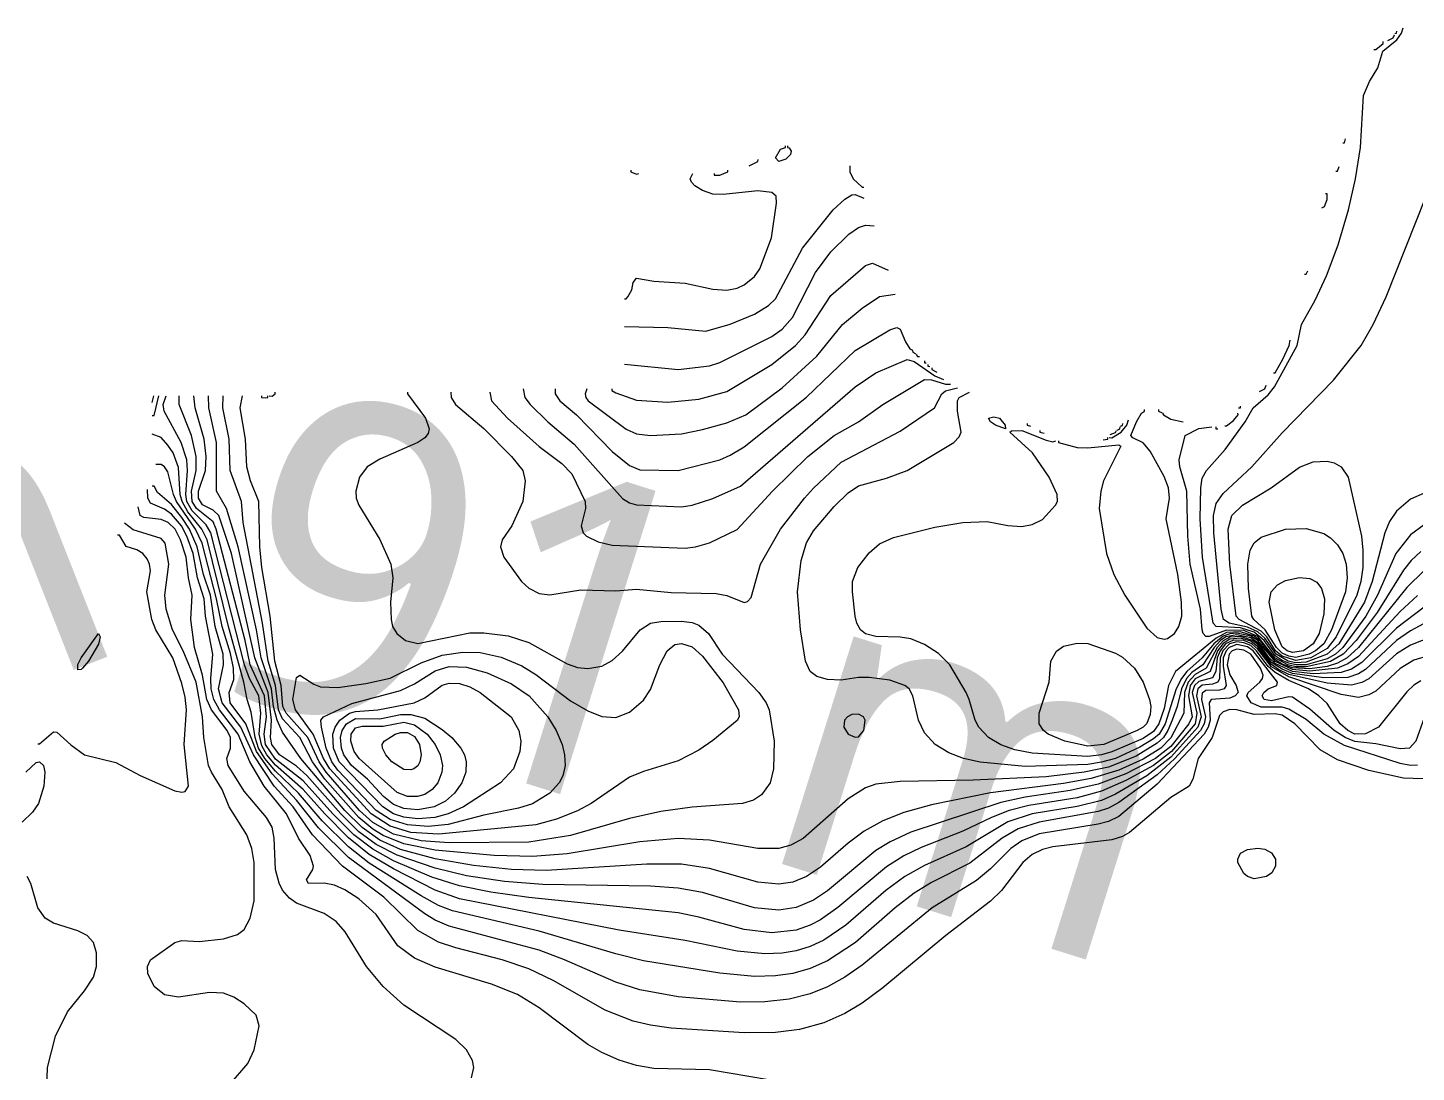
# Model space of a CAD drawing. Extents: x 474277 to 475042, y 254928 to 255625.
# Drawn here: x 474545.12 to 474575.8, y 255597.33 to 255620.41 of the extents above; entities that cross this region are included whole.
import ezdxf

# ---------------------------------------------------------------- set-up
doc = ezdxf.new("R2010")
doc.units = 0
doc.header["$MEASUREMENT"] = 0
doc.layers.add('BaseMapV2_DTM_export_MonNov09090547073261 — entities', color=1, linetype='CONTINUOUS')
doc.styles.get("Standard").update_dxf_attribs({"font": 'romans.shx'})

msp = doc.modelspace()

# ---------------------------------------------------------------- linework, layer by layer
at = {"layer": 'BaseMapV2_DTM_export_MonNov09090547073261 — entities', "color": 15, "linetype": 'Continuous', "true_color": 0xb7484b}
for points in [[(474575.974, 255609.426, 93.25), (474575.667, 255609.208, 93.25), (474575.348, 255608.79, 93.25), (474574.94, 255607.87, 93.25), (474574.679, 255607.41, 93.25), (474574.177, 255606.72, 93.25), (474574.009, 255606.566, 93.25), (474573.827, 255606.469, 93.25), (474573.367, 255606.336, 93.25), (474573.137, 255606.332, 93.25), (474572.984, 255606.367, 93.25), (474572.83, 255606.426, 93.25), (474572.677, 255606.534, 93.25), (474572.435, 255606.873, 93.25), (474572.217, 255607.056, 93.25), (474571.91, 255607.151, 93.25), (474571.374, 255607.177, 93.25), (474571.308, 255607.257, 93.25), (474571.07, 255608.713, 93.25), (474571.024, 255609.557, 93.25), (474571.036, 255610.247, 93.25), (474571.067, 255610.459, 93.25), (474571.164, 255610.63, 93.25), (474571.575, 255611.09, 93.25), (474572.017, 255611.704, 93.25), (474572.196, 255612.01, 93.25), (474572.524, 255612.299, 93.25), (474572.664, 255612.471, 93.25), (474573.166, 255613.391, 93.25), (474573.261, 255613.851, 93.25), (474573.562, 255614.387, 93.25), (474573.814, 255614.924, 93.25), (474574.069, 255615.614, 93.25), (474574.299, 255616.381, 93.25), (474574.455, 255617.071, 93.25), (474574.567, 255617.761, 93.25), (474574.633, 255618.911, 93.25), (474574.766, 255619.218, 93.25), (474574.949, 255619.525, 93.25), (474575.054, 255619.891, 93.25), (474575.367, 255620.138, 93.25), (474575.473, 255620.291, 93.25), (474575.505, 255620.407, 93.25)], [(474575.322, 255620.277, 93), (474575.361, 255620.286, 93), (474575.364, 255620.33, 93)], [(474574.862, 255619.925, 93), (474574.901, 255619.925, 93), (474575.068, 255620.061, 93), (474575.068, 255620.1, 93)], [(474575.169, 255620.129, 93), (474575.284, 255620.187, 93), (474575.315, 255620.253, 93)], [(474574.172, 255617.866, 93), (474574.211, 255617.866, 93), (474574.23, 255617.953, 93)], [(474561.902, 255617.8, 90.5), (474561.902, 255617.761, 90.5), (474561.942, 255617.753, 90.5), (474561.983, 255617.684, 90.5), (474561.97, 255617.608, 90.5), (474561.866, 255617.504, 90.5), (474561.712, 255617.449, 90.5), (474561.642, 255617.531, 90.5), (474561.749, 255617.723, 90.5)], [(474561.751, 255617.723, 90.5), (474561.858, 255617.761, 90.5), (474561.858, 255617.8, 90.5)], [(474558.44, 255617.263, 90), (474558.44, 255617.224, 90), (474558.569, 255617.172, 90), (474558.624, 255617.186, 90)], [(474560.287, 255617.186, 90.25), (474560.287, 255617.148, 90.25), (474560.409, 255617.148, 90.25), (474560.585, 255617.224, 90.25), (474560.585, 255617.263, 90.25)], [(474561.061, 255617.356, 90.25), (474561.252, 255617.453, 90.25), (474561.255, 255617.493, 90.25)], [(474563.284, 255617.354, 90.25), (474563.279, 255617.224, 90.25), (474563.357, 255617.071, 90.25), (474563.553, 255616.885, 90.25), (474563.591, 255616.885, 90.25)], [(474575.974, 255610.125, 93.5), (474575.667, 255609.996, 93.5), (474575.361, 255609.729, 93.5), (474575.207, 255609.501, 93.5), (474575.099, 255609.25, 93.5), (474574.823, 255608.177, 93.5), (474574.649, 255607.717, 93.5), (474574.086, 255606.796, 93.5), (474573.827, 255606.566, 93.5), (474573.367, 255606.393, 93.5), (474573.137, 255606.379, 93.5), (474572.968, 255606.413, 93.5), (474572.698, 255606.566, 93.5), (474572.447, 255606.924, 93.5), (474572.294, 255607.064, 93.5), (474572.064, 255607.168, 93.5), (474571.666, 255607.257, 93.5), (474571.536, 255607.333, 93.5), (474571.482, 255607.563, 93.5), (474571.324, 255609.25, 93.5), (474571.317, 255609.633, 93.5), (474571.374, 255609.896, 93.5), (474571.527, 255610.118, 93.5), (474572.161, 255610.707, 93.5), (474572.83, 255611.458, 93.5), (474573.964, 255612.624, 93.5), (474574.576, 255613.391, 93.5), (474574.844, 255613.851, 93.5), (474575.13, 255614.464, 93.5), (474576.227, 255617.224, 93.5)], [(474574.019, 255617.24, 93), (474574.057, 255617.24, 93), (474574.093, 255617.339, 93)], [(474558.3, 255614.416, 90.25), (474558.339, 255614.416, 90.25), (474558.38, 255614.464, 90.25), (474558.462, 255614.617, 90.25), (474558.492, 255614.776, 90.25), (474558.569, 255614.874, 90.25), (474558.952, 255614.808, 90.25), (474559.642, 255614.768, 90.25), (474560.256, 255614.631, 90.25), (474560.562, 255614.607, 90.25), (474560.792, 255614.653, 90.25), (474560.946, 255614.728, 90.25), (474561.176, 255614.911, 90.25), (474561.294, 255615.078, 90.25), (474561.554, 255615.768, 90.25), (474561.659, 255616.534, 90.25), (474561.653, 255616.688, 90.25), (474561.559, 255616.769, 90.25), (474561.252, 255616.808, 90.25), (474560.486, 255616.722, 90.25), (474560.256, 255616.732, 90.25), (474560.025, 255616.814, 90.25), (474559.856, 255616.918, 90.25), (474559.784, 255616.994, 90.25), (474559.758, 255617.071, 90.25), (474559.817, 255617.186, 90.25)], [(474558.3, 255613.806, 90.5), (474559.259, 255613.783, 90.5), (474560.102, 255613.707, 90.5), (474560.639, 255613.861, 90.5), (474561.176, 255614.077, 90.5), (474561.482, 255614.268, 90.5), (474561.636, 255614.421, 90.5), (474562.237, 255615.538, 90.5), (474562.916, 255616.381, 90.5), (474563.169, 255616.618, 90.5), (474563.323, 255616.717, 90.5), (474563.399, 255616.721, 90.5), (474563.591, 255616.64, 90.5)], [(474573.712, 255616.432, 93), (474573.768, 255616.458, 93), (474573.829, 255616.611, 93), (474573.827, 255616.735, 93), (474573.789, 255616.735, 93)], [(474558.3, 255612.974, 90.75), (474559.489, 255612.861, 90.75), (474560.179, 255612.936, 90.75), (474560.409, 255613.012, 90.75), (474561.559, 255613.583, 90.75), (474561.789, 255613.745, 90.75), (474562.012, 255614.004, 90.75), (474562.521, 255615.001, 90.75), (474562.863, 255615.456, 90.75), (474563.261, 255615.844, 90.75), (474563.476, 255615.992, 90.75), (474563.629, 255616.048, 90.75), (474563.821, 255616.033, 90.75)], [(474558.027, 255612.432, 91), (474558.027, 255612.394, 91), (474558.109, 255612.341, 91), (474558.569, 255612.183, 91), (474559.259, 255612.136, 91), (474559.949, 255612.201, 91), (474560.562, 255612.374, 91), (474561.559, 255612.97, 91), (474562.085, 255613.391, 91), (474562.294, 255613.621, 91), (474562.863, 255614.493, 91), (474563.629, 255615.154, 91), (474563.783, 255615.207, 91), (474564.128, 255615.052, 91)], [(474573.329, 255614.961, 93), (474573.367, 255614.961, 93), (474573.398, 255615.039, 93)], [(474557.468, 255612.432, 91.25), (474557.434, 255612.317, 91.25), (474557.447, 255612.24, 91.25), (474557.504, 255612.164, 91.25), (474558.339, 255611.537, 91.25), (474558.569, 255611.436, 91.25), (474558.875, 255611.402, 91.25), (474559.565, 255611.439, 91.25), (474560.025, 255611.529, 91.25), (474560.562, 255611.678, 91.25), (474560.987, 255611.857, 91.25), (474561.789, 255612.453, 91.25), (474562.556, 255613.149, 91.25), (474563.123, 255613.851, 91.25), (474563.553, 255614.214, 91.25), (474563.936, 255614.47, 91.25), (474564.281, 255614.524, 91.25)], [(474556.77, 255612.432, 91.5), (474556.773, 255612.317, 91.5), (474556.874, 255612.164, 91.5), (474557.24, 255611.857, 91.5), (474558.032, 255611.043, 91.5), (474558.415, 255610.736, 91.5), (474558.645, 255610.643, 91.5), (474559.489, 255610.627, 91.5), (474560.41, 255610.86, 91.5), (474560.639, 255610.962, 91.5), (474560.946, 255611.152, 91.5), (474562.326, 255612.245, 91.5), (474563.399, 255613.274, 91.5), (474564.166, 255613.732, 91.5), (474564.319, 255613.785, 91.5), (474564.396, 255613.748, 91.5), (474564.509, 255613.467, 91.5), (474564.609, 255613.314, 91.5), (474564.664, 255613.281, 91.5)], [(474564.668, 255613.276, 91.5), (474564.676, 255613.237, 91.5), (474564.741, 255613.203, 91.5)], [(474572.639, 255612.785, 93), (474572.677, 255612.785, 93), (474572.851, 255613.084, 93), (474572.99, 255613.391, 93), (474573.01, 255613.506, 93)], [(474556.062, 255612.432, 91.75), (474556.102, 255612.24, 91.75), (474556.22, 255612.087, 91.75), (474556.61, 255611.704, 91.75), (474557.188, 255611.211, 91.75), (474558.262, 255610.008, 91.75), (474558.415, 255609.911, 91.75), (474558.569, 255609.869, 91.75), (474559.565, 255609.822, 91.75), (474559.795, 255609.858, 91.75), (474560.256, 255610.009, 91.75), (474560.869, 255610.284, 91.75), (474563.399, 255612.471, 91.75), (474563.859, 255612.783, 91.75), (474564.549, 255613.082, 91.75), (474564.703, 255613.031, 91.75), (474565.163, 255612.716, 91.75), (474565.354, 255612.638, 91.75)], [(474564.747, 255613.199, 91.5), (474564.779, 255613.145, 91.5), (474564.818, 255613.145, 91.5)], [(474564.932, 255613.046, 91.5), (474564.932, 255613.007, 91.5), (474564.971, 255613.006, 91.5)], [(474565.004, 255612.969, 91.5), (474565.006, 255612.931, 91.5), (474565.048, 255612.926, 91.5)], [(474555.331, 255612.356, 92), (474555.364, 255612.164, 92), (474555.721, 255611.78, 92), (474556.422, 255611.153, 92), (474556.916, 255610.784, 92), (474557.138, 255610.554, 92), (474557.434, 255609.94, 92), (474557.445, 255609.787, 92), (474557.346, 255609.403, 92), (474557.394, 255609.25, 92), (474557.466, 255609.173, 92), (474557.725, 255609.052, 92), (474558.032, 255608.978, 92), (474559.642, 255608.913, 92), (474559.872, 255608.939, 92), (474560.179, 255609.032, 92), (474560.792, 255609.322, 92), (474561.574, 255610.17, 92), (474562.351, 255610.937, 92), (474562.938, 255611.397, 92), (474563.475, 255611.704, 92), (474564.013, 255612.087, 92), (474564.933, 255612.638, 92), (474565.086, 255612.626, 92), (474565.393, 255612.536, 92), (474565.508, 255612.537, 92)], [(474565.091, 255612.892, 91.5), (474565.091, 255612.854, 91.5), (474565.201, 255612.802, 91.5)], [(474553.512, 255612.356, 92.5), (474553.512, 255612.317, 92.5), (474553.907, 255611.78, 92.5), (474553.987, 255611.55, 92.5), (474553.968, 255611.444, 92.5), (474553.891, 255611.347, 92.5), (474553.738, 255611.244, 92.5), (474552.895, 255610.876, 92.5), (474552.622, 255610.707, 92.5), (474552.447, 255610.477, 92.5), (474552.367, 255610.17, 92.5), (474552.375, 255610.017, 92.5), (474552.433, 255609.864, 92.5), (474552.895, 255609.105, 92.5), (474553.144, 255608.56, 92.5), (474553.189, 255608.253, 92.5), (474553.136, 255607.717, 92.5), (474553.149, 255607.333, 92.5), (474553.179, 255607.18, 92.5), (474553.271, 255607.027, 92.5), (474553.467, 255606.873, 92.5), (474553.738, 255606.804, 92.5), (474554.888, 255607.042, 92.5), (474555.195, 255607.042, 92.5), (474555.732, 255606.972, 92.5), (474556.192, 255606.827, 92.5), (474557.035, 255606.352, 92.5), (474557.265, 255606.278, 92.5), (474557.495, 255606.251, 92.5), (474557.802, 255606.307, 92.5), (474558.032, 255606.43, 92.5), (474558.262, 255606.639, 92.5), (474558.653, 255607.103, 92.5), (474558.875, 255607.251, 92.5), (474559.105, 255607.292, 92.5), (474559.565, 255607.296, 92.5), (474559.795, 255607.268, 92.5), (474559.949, 255607.212, 92.5), (474560.158, 255607.027, 92.5), (474560.465, 255606.566, 92.5), (474561.272, 255605.723, 92.5), (474561.436, 255605.493, 92.5), (474561.503, 255605.34, 92.5), (474561.607, 255604.65, 92.5), (474561.592, 255604.036, 92.5), (474561.52, 255603.729, 92.5), (474561.329, 255603.465, 92.5), (474561.152, 255603.346, 92.5), (474560.914, 255603.269, 92.5), (474559.795, 255603.189, 92.5), (474559.105, 255603.093, 92.5), (474558.415, 255602.938, 92.5), (474557.112, 255602.563, 92.5), (474556.192, 255602.417, 92.5), (474554.428, 255602.404, 92.5), (474553.815, 255602.448, 92.5), (474553.201, 255602.595, 92.5), (474552.741, 255602.854, 92.5), (474552.45, 255603.116, 92.5), (474551.709, 255603.959, 92.5), (474551.558, 255604.189, 92.5), (474551.304, 255604.726, 92.5), (474550.826, 255605.263, 92.5), (474550.754, 255605.416, 92.5), (474550.72, 255605.876, 92.5), (474550.58, 255606.413, 92.5), (474550.475, 255607.41, 92.5), (474550.29, 255608.483, 92.5), (474550.247, 255608.943, 92.5), (474550.222, 255609.94, 92.5), (474550.038, 255610.4, 92.5), (474549.958, 255610.707, 92.5), (474549.928, 255611.32, 92.5), (474549.811, 255612.01, 92.5), (474549.864, 255612.279, 92.5)], [(474550.453, 255612.279, 92.5), (474550.518, 255612.27, 92.5), (474550.587, 255612.317, 92.5), (474550.587, 255612.356, 92.5)], [(474554.468, 255612.356, 92.25), (474554.472, 255612.24, 92.25), (474554.571, 255612.087, 92.25), (474555.195, 255611.556, 92.25), (474555.808, 255610.937, 92.25), (474556.06, 255610.63, 92.25), (474556.109, 255610.4, 92.25), (474556.058, 255609.94, 92.25), (474555.815, 255609.403, 92.25), (474555.599, 255609.097, 92.25), (474555.563, 255608.943, 92.25), (474555.639, 255608.713, 92.25), (474556.031, 255608.177, 92.25), (474556.192, 255608.026, 92.25), (474556.422, 255607.912, 92.25), (474556.652, 255607.879, 92.25), (474557.342, 255607.988, 92.25), (474558.109, 255607.969, 92.25), (474558.569, 255608.006, 92.25), (474559.335, 255607.935, 92.25), (474560.332, 255607.907, 92.25), (474560.562, 255607.864, 92.25), (474560.946, 255607.71, 92.25), (474561.022, 255607.736, 92.25), (474561.099, 255607.821, 92.25), (474561.309, 255608.56, 92.25), (474561.748, 255609.327, 92.25), (474562.279, 255610.017, 92.25), (474562.479, 255610.234, 92.25), (474563.093, 255610.814, 92.25), (474564.396, 255611.496, 92.25), (474565.149, 255612.01, 92.25), (474565.317, 255612.317, 92.25), (474565.393, 255612.386, 92.25), (474565.661, 255612.449, 92.25)], [(474575.821, 255607.866, 92.5), (474575.437, 255607.508, 92.5), (474574.517, 255606.521, 92.5), (474574.287, 255606.354, 92.5), (474574.057, 255606.261, 92.5), (474573.444, 255606.19, 92.5), (474573.06, 255606.227, 92.5), (474572.677, 255606.405, 92.5), (474572.295, 255606.873, 92.5), (474572.14, 255606.97, 92.5), (474571.834, 255607.034, 92.5), (474571.68, 255607.021, 92.5), (474571.527, 255606.964, 92.5), (474571.322, 255606.796, 92.5), (474571.067, 255606.486, 92.5), (474570.729, 255606.183, 92.5), (474570.61, 255606.03, 92.5), (474570.495, 255605.8, 92.5), (474570.247, 255605.033, 92.5), (474570.114, 255604.803, 92.5), (474569.993, 255604.697, 92.5), (474569.687, 255604.512, 92.5), (474569.15, 255604.268, 92.5), (474568.843, 255604.18, 92.5), (474568.537, 255604.132, 92.5), (474567.156, 255604.084, 92.5), (474566.16, 255604.181, 92.5), (474565.796, 255604.266, 92.5), (474565.469, 255604.387, 92.5), (474565.167, 255604.573, 92.5), (474564.933, 255604.832, 92.5), (474564.799, 255605.11, 92.5), (474564.677, 255605.646, 92.5), (474564.59, 255605.8, 92.5), (474564.494, 255605.876, 92.5), (474564.166, 255605.994, 92.5), (474563.706, 255606.053, 92.5), (474563.476, 255606.055, 92.5), (474563.093, 255605.998, 92.5), (474562.786, 255606.011, 92.5), (474562.556, 255606.073, 92.5), (474562.402, 255606.183, 92.5), (474562.304, 255606.413, 92.5), (474562.193, 255607.103, 92.5), (474562.124, 255607.947, 92.5), (474562.209, 255608.637, 92.5), (474562.326, 255609.028, 92.5), (474562.479, 255609.29, 92.5), (474562.939, 255609.832, 92.5), (474563.246, 255610.135, 92.5), (474563.476, 255610.286, 92.5), (474564.089, 255610.459, 92.5), (474564.549, 255610.625, 92.5), (474565.581, 255611.244, 92.5), (474565.7, 255611.368, 92.5), (474565.741, 255611.474, 92.5), (474565.661, 255611.934, 92.5), (474565.663, 255612.164, 92.5), (474565.7, 255612.24, 92.5), (474565.928, 255612.356, 92.5)], [(474572.332, 255612.368, 93), (474572.447, 255612.434, 93), (474572.48, 255612.509, 93)], [(474547.867, 255612.125, 90.75), (474547.908, 255612.279, 90.75)], [(474547.872, 255611.839, 91), (474547.911, 255611.839, 91), (474548.013, 255612.279, 91)], [(474575.897, 255605.983, 91.25), (474575.744, 255605.886, 91.25), (474575.591, 255605.736, 91.25), (474574.963, 255604.956, 91.25), (474574.671, 255604.807, 91.25), (474574.441, 255604.803, 91.25), (474574.282, 255604.88, 91.25), (474574.114, 255605.033, 91.25), (474573.827, 255605.479, 91.25), (474573.644, 255605.646, 91.25), (474573.415, 255605.8, 91.25), (474572.984, 255605.985, 91.25), (474572.677, 255606.164, 91.25), (474572.524, 255606.296, 91.25), (474572.264, 255606.643, 91.25), (474572.14, 255606.757, 91.25), (474571.987, 255606.821, 91.25), (474571.834, 255606.839, 91.25), (474571.668, 255606.796, 91.25), (474571.52, 255606.643, 91.25), (474571.463, 255606.49, 91.25), (474571.452, 255606.03, 91.25), (474571.409, 255605.953, 91.25), (474571.297, 255605.91, 91.25), (474571.067, 255605.885, 91.25), (474570.968, 255605.8, 91.25), (474570.939, 255605.646, 91.25), (474571.046, 255605.186, 91.25), (474570.973, 255604.956, 91.25), (474570.377, 255604.297, 91.25), (474569.84, 255603.88, 91.25), (474569.15, 255603.473, 91.25), (474568.843, 255603.337, 91.25), (474568.307, 255603.205, 91.25), (474567.31, 255603.039, 91.25), (474566.773, 255602.863, 91.25), (474565.853, 255602.315, 91.25), (474564.933, 255601.904, 91.25), (474564.495, 255601.659, 91.25), (474564.074, 255601.352, 91.25), (474563.196, 255600.586, 91.25), (474562.709, 255600.253, 91.25), (474562.402, 255600.11, 91.25), (474562.096, 255600.016, 91.25), (474561.789, 255599.964, 91.25), (474561.406, 255599.949, 91.25), (474560.792, 255600.011, 91.25), (474559.642, 255600.243, 91.25), (474558.185, 255600.473, 91.25), (474554.658, 255601.166, 91.25), (474554.121, 255601.356, 91.25), (474553.201, 255601.824, 91.25), (474552.665, 255602.141, 91.25), (474552.205, 255602.509, 91.25), (474551.681, 255603.039, 91.25), (474551.208, 255603.583, 91.25), (474550.594, 255604.116, 91.25), (474550.403, 255604.343, 91.25), (474550.288, 255604.545, 91.25), (474550.231, 255604.803, 91.25), (474550.268, 255605.263, 91.25), (474550.224, 255605.646, 91.25), (474550.018, 255606.03, 91.25), (474549.908, 255606.336, 91.25), (474549.165, 255609.25, 91.25), (474549.061, 255609.428, 91.25), (474548.754, 255609.734, 91.25), (474548.638, 255609.94, 91.25), (474548.611, 255610.094, 91.25), (474548.652, 255610.63, 91.25), (474548.635, 255610.86, 91.25), (474548.51, 255611.244, 91.25), (474548.135, 255611.934, 91.25), (474548.111, 255612.087, 91.25), (474548.18, 255612.279, 91.25)], [(474576.434, 255606.644, 91.5), (474575.744, 255606.437, 91.5), (474575.437, 255606.25, 91.5), (474574.901, 255605.755, 91.5), (474574.747, 255605.669, 91.5), (474574.517, 255605.61, 91.5), (474574.134, 255605.679, 91.5), (474572.984, 255606.065, 91.5), (474572.6, 255606.288, 91.5), (474572.294, 255606.676, 91.5), (474572.164, 255606.796, 91.5), (474571.987, 255606.87, 91.5), (474571.757, 255606.88, 91.5), (474571.584, 255606.796, 91.5), (474571.46, 255606.643, 91.5), (474571.399, 255606.49, 91.5), (474571.367, 255606.183, 91.5), (474571.297, 255606.05, 91.5), (474570.99, 255605.967, 91.5), (474570.895, 255605.876, 91.5), (474570.847, 255605.723, 91.5), (474570.951, 255605.263, 91.5), (474570.911, 255605.033, 91.5), (474570.392, 255604.42, 91.5), (474569.993, 255604.112, 91.5), (474569.38, 255603.778, 91.5), (474568.843, 255603.54, 91.5), (474568.307, 255603.397, 91.5), (474567.233, 255603.223, 91.5), (474566.803, 255603.116, 91.5), (474566.409, 255602.963, 91.5), (474565.776, 255602.657, 91.5), (474564.856, 255602.298, 91.5), (474564.473, 255602.113, 91.5), (474564.089, 255601.874, 91.5), (474563.016, 255600.974, 91.5), (474562.632, 255600.7, 91.5), (474562.402, 255600.581, 91.5), (474562.096, 255600.474, 91.5), (474561.559, 255600.414, 91.5), (474560.946, 255600.489, 91.5), (474559.949, 255600.758, 91.5), (474559.489, 255600.852, 91.5), (474556.192, 255601.193, 91.5), (474555.348, 255601.312, 91.5), (474554.658, 255601.448, 91.5), (474554.045, 255601.642, 91.5), (474553.201, 255602.004, 91.5), (474552.741, 255602.258, 91.5), (474552.321, 255602.579, 91.5), (474551.863, 255603.039, 91.5), (474551.208, 255603.772, 91.5), (474550.594, 255604.252, 91.5), (474550.373, 255604.573, 91.5), (474550.342, 255604.803, 91.5), (474550.391, 255605.186, 91.5), (474550.347, 255605.646, 91.5), (474550.032, 255606.336, 91.5), (474549.923, 255606.873, 91.5), (474549.286, 255609.327, 91.5), (474549.214, 255609.49, 91.5), (474548.85, 255609.787, 91.5), (474548.754, 255609.945, 91.5), (474548.738, 255610.17, 91.5), (474548.84, 255610.63, 91.5), (474548.841, 255610.937, 91.5), (474548.735, 255611.397, 91.5), (474548.462, 255612.087, 91.5), (474548.468, 255612.279, 91.5)], [(474576.358, 255607.044, 91.75), (474575.667, 255606.766, 91.75), (474575.361, 255606.573, 91.75), (474574.747, 255606.023, 91.75), (474574.594, 255605.943, 91.75), (474574.364, 255605.887, 91.75), (474573.827, 255605.931, 91.75), (474572.984, 255606.123, 91.75), (474572.754, 255606.232, 91.75), (474572.6, 255606.342, 91.75), (474572.294, 255606.734, 91.75), (474572.14, 255606.855, 91.75), (474571.91, 255606.922, 91.75), (474571.68, 255606.901, 91.75), (474571.527, 255606.805, 91.75), (474571.401, 255606.643, 91.75), (474571.246, 255606.183, 91.75), (474570.914, 255606.023, 91.75), (474570.801, 255605.876, 91.75), (474570.762, 255605.646, 91.75), (474570.843, 255605.186, 91.75), (474570.772, 255605.033, 91.75), (474570.377, 255604.532, 91.75), (474570.036, 255604.266, 91.75), (474569.38, 255603.925, 91.75), (474568.767, 255603.698, 91.75), (474568.153, 255603.554, 91.75), (474567.156, 255603.407, 91.75), (474566.62, 255603.294, 91.75), (474564.626, 255602.639, 91.75), (474564.175, 255602.426, 91.75), (474563.859, 255602.23, 91.75), (474562.786, 255601.343, 91.75), (474562.479, 255601.133, 91.75), (474562.096, 255600.97, 91.75), (474561.712, 255600.912, 91.75), (474561.176, 255600.965, 91.75), (474560.025, 255601.304, 91.75), (474559.489, 255601.402, 91.75), (474558.875, 255601.442, 91.75), (474556.498, 255601.479, 91.75), (474555.655, 255601.549, 91.75), (474554.812, 255601.674, 91.75), (474554.121, 255601.842, 91.75), (474553.278, 255602.132, 91.75), (474552.818, 255602.363, 91.75), (474552.435, 255602.645, 91.75), (474552.034, 255603.039, 91.75), (474551.284, 255603.891, 91.75), (474551.054, 255604.092, 91.75), (474550.684, 255604.343, 91.75), (474550.512, 255604.573, 91.75), (474550.482, 255604.726, 91.75), (474550.505, 255605.11, 91.75), (474550.429, 255605.723, 91.75), (474550.134, 255606.489, 91.75), (474549.623, 255608.79, 91.75), (474549.341, 255609.633, 91.75), (474549.214, 255609.752, 91.75), (474548.984, 255609.867, 91.75), (474548.891, 255610.017, 91.75), (474548.893, 255610.17, 91.75), (474549.05, 255610.63, 91.75), (474549.062, 255610.937, 91.75), (474549.021, 255611.32, 91.75), (474548.816, 255612.01, 91.75), (474548.792, 255612.279, 91.75)], [(474576.818, 255607.705, 92), (474575.667, 255607.085, 92), (474575.361, 255606.868, 92), (474574.671, 255606.227, 92), (474574.517, 255606.133, 92), (474574.287, 255606.057, 92), (474573.751, 255606.046, 92), (474573.06, 255606.144, 92), (474572.83, 255606.236, 92), (474572.6, 255606.387, 92), (474572.294, 255606.785, 92), (474572.181, 255606.873, 92), (474571.91, 255606.959, 92), (474571.68, 255606.942, 92), (474571.527, 255606.861, 92), (474571.394, 255606.72, 92), (474571.156, 255606.26, 92), (474570.914, 255606.119, 92), (474570.757, 255605.953, 92), (474570.676, 255605.723, 92), (474570.66, 255605.263, 92), (474570.377, 255604.722, 92), (474570.153, 255604.496, 92), (474569.763, 255604.251, 92), (474569.227, 255604.006, 92), (474568.613, 255603.825, 92), (474568, 255603.712, 92), (474566.39, 255603.506, 92), (474565.086, 255603.239, 92), (474564.473, 255603.072, 92), (474564.013, 255602.889, 92), (474563.6, 255602.656, 92), (474563.246, 255602.395, 92), (474562.632, 255601.866, 92), (474562.326, 255601.659, 92), (474562.019, 255601.533, 92), (474561.712, 255601.487, 92), (474561.252, 255601.533, 92), (474560.179, 255601.834, 92), (474559.565, 255601.927, 92), (474558.799, 255601.93, 92), (474556.575, 255601.791, 92), (474555.808, 255601.814, 92), (474554.965, 255601.904, 92), (474554.121, 255602.049, 92), (474553.355, 255602.256, 92), (474552.895, 255602.463, 92), (474552.511, 255602.737, 92), (474552.127, 255603.116, 92), (474551.154, 255604.266, 92), (474550.748, 255604.848, 92), (474550.627, 255605.11, 92), (474550.547, 255605.416, 92), (474550.506, 255605.8, 92), (474550.28, 255606.49, 92), (474550.175, 255607.103, 92), (474549.765, 255608.943, 92), (474549.509, 255609.787, 92), (474549.287, 255610.17, 92), (474549.29, 255611.244, 92), (474549.12, 255612.01, 92), (474549.111, 255612.279, 92)], [(474575.974, 255607.608, 92.25), (474575.361, 255607.146, 92.25), (474574.594, 255606.387, 92.25), (474574.364, 255606.24, 92.25), (474574.134, 255606.166, 92.25), (474573.52, 255606.132, 92.25), (474573.06, 255606.188, 92.25), (474572.677, 255606.366, 92.25), (474572.547, 255606.49, 92.25), (474572.326, 255606.796, 92.25), (474572.14, 255606.933, 92.25), (474571.834, 255606.999, 92.25), (474571.592, 255606.95, 92.25), (474571.474, 255606.873, 92.25), (474571.33, 255606.72, 92.25), (474571.077, 255606.336, 92.25), (474570.837, 255606.161, 92.25), (474570.717, 255606.03, 92.25), (474570.606, 255605.8, 92.25), (474570.517, 255605.416, 92.25), (474570.403, 255605.11, 92.25), (474570.308, 255604.88, 92.25), (474570.209, 255604.726, 92.25), (474570.07, 255604.605, 92.25), (474569.61, 255604.318, 92.25), (474568.997, 255604.073, 92.25), (474568.46, 255603.959, 92.25), (474567.616, 255603.863, 92.25), (474566.006, 255603.787, 92.25), (474564.396, 255603.758, 92.25), (474563.859, 255603.7, 92.25), (474563.629, 255603.617, 92.25), (474563.246, 255603.37, 92.25), (474562.249, 255602.497, 92.25), (474561.98, 255602.349, 92.25), (474561.712, 255602.275, 92.25), (474561.252, 255602.274, 92.25), (474560.179, 255602.461, 92.25), (474559.489, 255602.495, 92.25), (474558.645, 255602.42, 92.25), (474557.035, 255602.16, 92.25), (474556.268, 255602.1, 92.25), (474555.425, 255602.12, 92.25), (474554.121, 255602.238, 92.25), (474553.431, 255602.378, 92.25), (474552.971, 255602.562, 92.25), (474552.741, 255602.705, 92.25), (474552.435, 255602.964, 92.25), (474551.686, 255603.806, 92.25), (474551.409, 255604.189, 92.25), (474551.132, 255604.726, 92.25), (474550.748, 255605.144, 92.25), (474550.657, 255605.34, 92.25), (474550.591, 255605.876, 92.25), (474550.428, 255606.413, 92.25), (474550.309, 255607.257, 92.25), (474549.876, 255609.48, 92.25), (474549.84, 255609.94, 92.25), (474549.595, 255610.63, 92.25), (474549.57, 255611.32, 92.25), (474549.429, 255612.01, 92.25), (474549.439, 255612.279, 92.25)], [(474550.281, 255612.279, 92.5), (474550.281, 255612.24, 92.5), (474550.364, 255612.232, 92.5), (474550.423, 255612.24, 92.5), (474550.423, 255612.279, 92.5)], [(474571.872, 255612.01, 93), (474571.91, 255612.01, 93), (474571.911, 255612.049, 93)], [(474566.722, 255611.55, 92.75), (474566.503, 255611.627, 92.75), (474566.389, 255611.704, 92.75), (474566.346, 255611.78, 92.75), (474566.466, 255611.815, 92.75), (474566.592, 255611.78, 92.75), (474566.71, 255611.627, 92.75), (474566.722, 255611.55, 92.75)], [(474567.894, 255611.282, 92.75), (474567.894, 255611.244, 92.75), (474568.307, 255611.137, 92.75), (474568.537, 255611.129, 92.75), (474569.227, 255611.196, 92.75), (474569.27, 255611.167, 92.75), (474568.886, 255610.4, 92.75), (474568.824, 255610.17, 92.75), (474568.793, 255609.787, 92.75), (474568.949, 255608.79, 92.75), (474569.117, 255608.33, 92.75), (474569.354, 255607.87, 92.75), (474569.84, 255607.143, 92.75), (474570.07, 255606.935, 92.75), (474570.223, 255606.901, 92.75), (474570.3, 255606.918, 92.75), (474570.453, 255607.025, 92.75), (474570.553, 255607.18, 92.75), (474570.613, 255607.41, 92.75), (474570.61, 255607.717, 92.75), (474570.531, 255608.33, 92.75), (474570.274, 255609.557, 92.75), (474570.347, 255610.017, 92.75), (474570.321, 255610.247, 92.75), (474570.223, 255610.494, 92.75), (474569.917, 255611.053, 92.75), (474569.763, 255611.235, 92.75), (474569.533, 255611.348, 92.75), (474569.49, 255611.397, 92.75), (474569.612, 255611.704, 92.75), (474569.726, 255611.895, 92.75), (474569.792, 255611.934, 92.75), (474569.792, 255611.972, 92.75)], [(474569.009, 255611.359, 92.5), (474569.073, 255611.346, 92.5), (474569.273, 255611.474, 92.5), (474569.398, 255611.627, 92.5), (474569.44, 255611.742, 92.5)], [(474570.099, 255611.972, 92.75), (474570.099, 255611.934, 92.75), (474570.185, 255611.897, 92.75)], [(474570.191, 255611.895, 92.75), (474570.21, 255611.857, 92.75), (474570.377, 255611.763, 92.75), (474570.645, 255611.703, 92.75)], [(474571.565, 255611.613, 93), (474571.604, 255611.612, 93), (474571.757, 255611.73, 93), (474571.858, 255611.857, 93), (474571.857, 255611.895, 93)], [(474575.974, 255605.162, 91), (474575.783, 255604.65, 91), (474575.649, 255604.496, 91), (474575.437, 255604.475, 91), (474574.901, 255604.585, 91), (474574.441, 255604.637, 91), (474574.222, 255604.726, 91), (474573.984, 255604.88, 91), (474573.444, 255605.355, 91), (474573.06, 255605.617, 91), (474572.984, 255605.628, 91), (474572.6, 255605.539, 91), (474572.436, 255605.57, 91), (474572.395, 255605.646, 91), (474572.427, 255605.723, 91), (474572.524, 255605.804, 91), (474572.716, 255605.876, 91), (474572.733, 255605.953, 91), (474572.19, 255606.643, 91), (474572.064, 255606.734, 91), (474571.834, 255606.781, 91), (474571.665, 255606.72, 91), (474571.595, 255606.643, 91), (474571.533, 255606.49, 91), (474571.527, 255606.307, 91), (474571.597, 255605.876, 91), (474571.549, 255605.8, 91), (474571.45, 255605.771, 91), (474571.144, 255605.77, 91), (474571.067, 255605.711, 91), (474571.049, 255605.57, 91), (474571.137, 255605.186, 91), (474571.112, 255605.033, 91), (474571.032, 255604.88, 91), (474570.453, 255604.259, 91), (474570.07, 255603.905, 91), (474569.227, 255603.291, 91), (474568.997, 255603.166, 91), (474568.767, 255603.09, 91), (474567.463, 255602.856, 91), (474567.003, 255602.708, 91), (474566.65, 255602.503, 91), (474565.93, 255601.949, 91), (474565.086, 255601.525, 91), (474564.703, 255601.291, 91), (474564.284, 255600.969, 91), (474563.404, 255600.202, 91), (474562.786, 255599.798, 91), (474562.402, 255599.623, 91), (474562.019, 255599.514, 91), (474561.636, 255599.46, 91), (474561.176, 255599.449, 91), (474560.409, 255599.521, 91), (474558.722, 255599.795, 91), (474558.109, 255599.947, 91), (474556.422, 255600.447, 91), (474554.505, 255600.898, 91), (474554.198, 255601.018, 91), (474553.815, 255601.231, 91), (474552.665, 255601.952, 91), (474552.205, 255602.315, 91), (474551.627, 255602.886, 91), (474551.103, 255603.499, 91), (474550.594, 255603.982, 91), (474550.361, 255604.266, 91), (474550.221, 255604.496, 91), (474550.145, 255604.726, 91), (474550.058, 255605.285, 91), (474549.968, 255605.57, 91), (474549.897, 255605.953, 91), (474549.557, 255607.18, 91), (474549.08, 255609.097, 91), (474548.967, 255609.327, 91), (474548.657, 255609.71, 91), (474548.529, 255609.94, 91), (474548.488, 255610.094, 91), (474548.447, 255610.696, 91), (474548.33, 255611.014, 91), (474548.217, 255611.189, 91), (474548.064, 255611.354, 91), (474547.872, 255611.43, 91)], [(474575.974, 255608.418, 92.75), (474575.591, 255608.04, 92.75), (474574.521, 255606.72, 92.75), (474574.27, 255606.49, 92.75), (474574.057, 255606.368, 92.75), (474573.827, 255606.3, 92.75), (474573.444, 255606.243, 92.75), (474573.06, 255606.267, 92.75), (474572.83, 255606.35, 92.75), (474572.677, 255606.446, 92.75), (474572.37, 255606.843, 92.75), (474572.217, 255606.97, 92.75), (474571.91, 255607.066, 92.75), (474571.604, 255607.047, 92.75), (474571.374, 255606.925, 92.75), (474570.476, 255606.183, 92.75), (474570.325, 255605.876, 92.75), (474570.223, 255605.368, 92.75), (474570.105, 255605.033, 92.75), (474569.993, 255604.863, 92.75), (474569.763, 255604.707, 92.75), (474569.073, 255604.409, 92.75), (474568.843, 255604.342, 92.75), (474568.537, 255604.307, 92.75), (474567.31, 255604.379, 92.75), (474566.926, 255604.458, 92.75), (474566.62, 255604.566, 92.75), (474566.348, 255604.726, 92.75), (474566.131, 255604.956, 92.75), (474566.052, 255605.11, 92.75), (474565.921, 255605.57, 92.75), (474565.851, 255605.723, 92.75), (474565.489, 255606.336, 92.75), (474565.239, 255606.581, 92.75), (474564.933, 255606.785, 92.75), (474564.626, 255606.911, 92.75), (474564.396, 255606.948, 92.75), (474563.859, 255606.958, 92.75), (474563.629, 255607.019, 92.75), (474563.519, 255607.103, 92.75), (474563.438, 255607.257, 92.75), (474563.403, 255607.41, 92.75), (474563.338, 255607.947, 92.75), (474563.34, 255608.177, 92.75), (474563.458, 255608.483, 92.75), (474563.706, 255608.808, 92.75), (474563.936, 255609.008, 92.75), (474564.243, 255609.144, 92.75), (474565.163, 255609.371, 92.75), (474565.776, 255609.479, 92.75), (474566.313, 255609.497, 92.75), (474566.773, 255609.414, 92.75), (474567.08, 255609.391, 92.75), (474567.31, 255609.433, 92.75), (474567.54, 255609.541, 92.75), (474567.828, 255609.864, 92.75), (474567.872, 255609.94, 92.75), (474567.865, 255610.094, 92.75), (474567.686, 255610.477, 92.75), (474567.32, 255611.014, 92.75), (474566.818, 255611.474, 92.75), (474566.85, 255611.499, 92.75), (474567.08, 255611.513, 92.75), (474567.616, 255611.294, 92.75), (474567.77, 255611.261, 92.75), (474567.83, 255611.282, 92.75)], [(474567.202, 255611.665, 92.5), (474567.202, 255611.627, 92.5), (474567.271, 255611.606, 92.5)], [(474567.478, 255611.512, 92.5), (474567.478, 255611.474, 92.5), (474567.578, 255611.449, 92.5)], [(474569.035, 255611.424, 92.25), (474569.15, 255611.465, 92.25), (474569.172, 255611.512, 92.25)], [(474569.188, 255611.52, 92.25), (474569.25, 255611.55, 92.25), (474569.256, 255611.589, 92.25)], [(474569.265, 255611.609, 92.25), (474569.303, 255611.618, 92.25), (474569.31, 255611.665, 92.25)], [(474575.897, 255608.834, 93), (474575.682, 255608.637, 93), (474575.514, 255608.424, 93), (474574.932, 255607.487, 93), (474574.47, 255606.873, 93), (474574.182, 255606.566, 93), (474573.904, 255606.407, 93), (474573.367, 255606.287, 93), (474573.137, 255606.291, 93), (474572.956, 255606.336, 93), (474572.674, 255606.49, 93), (474572.294, 255606.962, 93), (474571.987, 255607.091, 93), (474571.604, 255607.097, 93), (474571.22, 255606.96, 93), (474571.144, 255606.961, 93), (474571.086, 255607.027, 93), (474571.067, 255607.103, 93), (474571.03, 255607.563, 93), (474570.799, 255608.56, 93), (474570.748, 255609.173, 93), (474570.73, 255610.17, 93), (474570.57, 255610.707, 93), (474570.56, 255610.86, 93), (474570.693, 255611.397, 93), (474570.99, 255611.557, 93), (474571.281, 255611.589, 93)], [(474571.369, 255611.589, 93), (474571.369, 255611.55, 93), (474571.412, 255611.55, 93)], [(474568.882, 255611.307, 92.5), (474568.981, 255611.32, 92.5), (474568.981, 255611.359, 92.5)], [(474575.821, 255604.118, 90.75), (474575.667, 255604.112, 90.75), (474575.437, 255604.154, 90.75), (474574.211, 255604.552, 90.75), (474573.754, 255604.803, 90.75), (474573.367, 255605.125, 90.75), (474572.984, 255605.351, 90.75), (474572.83, 255605.395, 90.75), (474572.37, 255605.397, 90.75), (474572.146, 255605.493, 90.75), (474572.05, 255605.646, 90.75), (474572.085, 255605.723, 90.75), (474572.341, 255605.953, 90.75), (474572.398, 255606.03, 90.75), (474572.412, 255606.106, 90.75), (474572.352, 255606.26, 90.75), (474572.14, 255606.567, 90.75), (474571.987, 255606.66, 90.75), (474571.834, 255606.683, 90.75), (474571.725, 255606.643, 90.75), (474571.66, 255606.566, 90.75), (474571.619, 255606.336, 90.75), (474571.68, 255606.109, 90.75), (474571.817, 255605.876, 90.75), (474571.863, 255605.723, 90.75), (474571.794, 255605.646, 90.75), (474571.68, 255605.6, 90.75), (474571.262, 255605.57, 90.75), (474571.221, 255605.493, 90.75), (474571.239, 255605.11, 90.75), (474571.198, 255604.956, 90.75), (474571.111, 255604.803, 90.75), (474570.07, 255603.698, 90.75), (474569.227, 255602.986, 90.75), (474568.997, 255602.875, 90.75), (474568.767, 255602.813, 90.75), (474567.463, 255602.603, 90.75), (474567.08, 255602.447, 90.75), (474566.838, 255602.273, 90.75), (474566.39, 255601.828, 90.75), (474566.083, 255601.568, 90.75), (474565.098, 255600.969, 90.75), (474563.553, 255599.697, 90.75), (474563.169, 255599.434, 90.75), (474562.786, 255599.219, 90.75), (474562.402, 255599.063, 90.75), (474561.942, 255598.947, 90.75), (474561.406, 255598.889, 90.75), (474560.869, 255598.885, 90.75), (474559.489, 255599.001, 90.75), (474558.645, 255599.154, 90.75), (474558.109, 255599.324, 90.75), (474556.981, 255599.819, 90.75), (474556.422, 255600.028, 90.75), (474554.428, 255600.562, 90.75), (474554.121, 255600.693, 90.75), (474553.891, 255600.83, 90.75), (474552.205, 255602.081, 90.75), (474551.545, 255602.733, 90.75), (474551.057, 255603.346, 90.75), (474550.518, 255603.923, 90.75), (474550.17, 255604.42, 90.75), (474549.937, 255605.033, 90.75), (474549.595, 255605.493, 90.75), (474549.567, 255605.723, 90.75), (474549.674, 255606.007, 90.75), (474549.668, 255606.26, 90.75), (474549.598, 255606.587, 90.75), (474549.413, 255607.18, 90.75), (474549.29, 255607.793, 90.75), (474548.971, 255609.02, 90.75), (474548.823, 255609.327, 90.75), (474548.408, 255609.94, 90.75), (474548.341, 255610.094, 90.75), (474548.217, 255610.594, 90.75), (474548.141, 255610.71, 90.75), (474548.064, 255610.761, 90.75), (474547.949, 255610.762, 90.75)], [(474573.467, 255606.49, 93.75), (474573.137, 255606.43, 93.75), (474572.83, 255606.522, 93.75), (474572.687, 255606.643, 93.75), (474572.492, 255606.95, 93.75), (474572.37, 255607.078, 93.75), (474571.885, 255607.333, 93.75), (474571.816, 255607.41, 93.75), (474571.68, 255608.56, 93.75), (474571.642, 255609.327, 93.75), (474571.718, 255609.633, 93.75), (474571.954, 255609.864, 93.75), (474572.591, 255610.247, 93.75), (474573.214, 255610.701, 93.75), (474573.52, 255610.817, 93.75), (474573.827, 255610.834, 93.75), (474573.981, 255610.798, 93.75), (474574.134, 255610.71, 93.75), (474574.295, 255610.477, 93.75), (474574.589, 255609.173, 93.75), (474574.619, 255608.867, 93.75), (474574.614, 255608.483, 93.75), (474574.571, 255608.177, 93.75), (474574.485, 255607.87, 93.75), (474574.028, 255606.95, 93.75), (474573.827, 255606.692, 93.75), (474573.467, 255606.49, 93.75)], [(474561.482, 255597.163, 90.25), (474560.179, 255597.387, 90.25), (474558.952, 255597.413, 90.25), (474558.569, 255597.484, 90.25), (474558.185, 255597.601, 90.25), (474557.802, 255597.767, 90.25), (474557.495, 255597.943, 90.25), (474556.422, 255598.759, 90.25), (474555.937, 255599.052, 90.25), (474555.369, 255599.282, 90.25), (474554.121, 255599.655, 90.25), (474553.661, 255599.852, 90.25), (474553.295, 255600.126, 90.25), (474552.819, 255600.816, 90.25), (474552.435, 255601.167, 90.25), (474552.128, 255601.36, 90.25), (474551.898, 255601.465, 90.25), (474551.668, 255601.511, 90.25), (474551.326, 255601.506, 90.25), (474551.281, 255601.582, 90.25), (474551.42, 255601.813, 90.25), (474551.431, 255601.889, 90.25), (474551.356, 255602.119, 90.25), (474551.104, 255602.503, 90.25), (474550.833, 255603.039, 90.25), (474550.34, 255603.653, 90.25), (474550.025, 255604.189, 90.25), (474549.771, 255604.803, 90.25), (474549.355, 255605.34, 90.25), (474549.228, 255605.57, 90.25), (474549.174, 255605.8, 90.25), (474549.161, 255606.03, 90.25), (474549.21, 255606.566, 90.25), (474549.049, 255607.41, 90.25), (474549.018, 255607.793, 90.25), (474548.873, 255608.253, 90.25), (474548.774, 255608.79, 90.25), (474548.633, 255609.173, 90.25), (474548.513, 255609.403, 90.25), (474548.294, 255609.664, 90.25), (474548.141, 255609.77, 90.25), (474547.834, 255609.905, 90.25), (474547.776, 255610.017, 90.25), (474547.764, 255610.209, 90.25)], [(474576.161, 255603.806, 90.5), (474575.514, 255603.827, 90.5), (474574.747, 255603.996, 90.5), (474574.057, 255604.234, 90.5), (474573.674, 255604.456, 90.5), (474573.115, 255605.033, 90.5), (474572.83, 255605.225, 90.5), (474572.677, 255605.25, 90.5), (474572.217, 255605.235, 90.5), (474571.834, 255605.343, 90.5), (474571.68, 255605.348, 90.5), (474571.527, 255605.298, 90.5), (474571.45, 255605.214, 90.5), (474571.29, 255604.726, 90.5), (474570.976, 255604.266, 90.5), (474570.861, 255603.806, 90.5), (474570.778, 255603.653, 90.5), (474570.377, 255603.4, 90.5), (474569.457, 255602.63, 90.5), (474569.303, 255602.541, 90.5), (474569.073, 255602.465, 90.5), (474567.77, 255602.316, 90.5), (474567.54, 255602.257, 90.5), (474567.31, 255602.144, 90.5), (474567.105, 255601.966, 90.5), (474566.634, 255601.352, 90.5), (474566.39, 255601.11, 90.5), (474565.4, 255600.356, 90.5), (474564.013, 255599.195, 90.5), (474563.553, 255598.862, 90.5), (474563.169, 255598.631, 90.5), (474562.709, 255598.424, 90.5), (474562.172, 255598.281, 90.5), (474561.636, 255598.213, 90.5), (474560.946, 255598.203, 90.5), (474559.335, 255598.304, 90.5), (474558.875, 255598.371, 90.5), (474558.492, 255598.463, 90.5), (474557.879, 255598.704, 90.5), (474556.726, 255599.359, 90.5), (474556.192, 255599.616, 90.5), (474555.598, 255599.819, 90.5), (474554.581, 255600.082, 90.5), (474554.198, 255600.209, 90.5), (474553.738, 255600.466, 90.5), (474552.99, 255601.199, 90.5), (474552.072, 255601.889, 90.5), (474551.412, 255602.579, 90.5), (474550.981, 255603.193, 90.5), (474550.567, 255603.653, 90.5), (474550.106, 255604.343, 90.5), (474549.829, 255604.956, 90.5), (474549.417, 255605.493, 90.5), (474549.337, 255605.8, 90.5), (474549.443, 255606.336, 90.5), (474549.436, 255606.566, 90.5), (474549.261, 255607.18, 90.5), (474549.155, 255607.87, 90.5), (474549.004, 255608.33, 90.5), (474548.862, 255608.943, 90.5), (474548.694, 255609.327, 90.5), (474548.524, 255609.585, 90.5), (474548.294, 255609.876, 90.5), (474547.987, 255610.143, 90.5), (474547.911, 255610.284, 90.5), (474547.872, 255610.284, 90.5)], [(474554.924, 255597.212, 90), (474554.972, 255597.442, 90), (474554.945, 255597.595, 90), (474554.812, 255597.825, 90), (474554.575, 255598.055, 90), (474553.431, 255598.818, 90), (474552.971, 255599.228, 90), (474552.603, 255599.666, 90), (474552.134, 255600.432, 90), (474551.936, 255600.662, 90), (474551.668, 255600.841, 90), (474551.054, 255601.071, 90), (474550.901, 255601.178, 90), (474550.748, 255601.354, 90), (474550.671, 255601.51, 90), (474550.594, 255601.816, 90), (474550.567, 255602.503, 90), (474550.518, 255602.751, 90), (474550.397, 255602.963, 90), (474549.904, 255603.54, 90), (474549.544, 255604.113, 90), (474549.515, 255604.266, 90), (474549.602, 255604.496, 90), (474549.598, 255604.726, 90), (474549.522, 255604.88, 90), (474549.176, 255605.34, 90), (474549.077, 255605.57, 90), (474548.981, 255606.106, 90), (474548.807, 255606.72, 90), (474548.726, 255607.333, 90), (474548.752, 255607.87, 90), (474548.672, 255608.253, 90), (474548.622, 255608.713, 90), (474548.497, 255609.097, 90), (474548.379, 255609.327, 90), (474548.221, 255609.48, 90), (474548.064, 255609.546, 90), (474547.681, 255609.59, 90), (474547.603, 255609.633, 90), (474547.562, 255609.825, 90)], [(474549.577, 255597.059, 89.75), (474549.981, 255597.529, 89.75), (474550.124, 255597.825, 89.75), (474550.231, 255598.362, 89.75), (474550.165, 255598.592, 89.75), (474549.904, 255598.847, 89.75), (474549.674, 255598.989, 89.75), (474549.444, 255599.084, 89.75), (474549.137, 255599.098, 89.75), (474548.447, 255598.992, 89.75), (474548.141, 255599.046, 89.75), (474547.911, 255599.226, 89.75), (474547.771, 255599.512, 89.75), (474547.767, 255599.666, 89.75), (474547.834, 255599.819, 89.75), (474548.371, 255600.203, 89.75), (474548.524, 255600.243, 89.75), (474548.907, 255600.225, 89.75), (474549.444, 255600.284, 89.75), (474549.751, 255600.376, 89.75), (474549.904, 255600.487, 89.75), (474550.032, 255600.739, 89.75), (474550.124, 255601.122, 89.75), (474550.12, 255601.966, 89.75), (474550.072, 255602.273, 89.75), (474549.962, 255602.579, 89.75), (474549.568, 255603.193, 89.75), (474549.415, 255603.576, 89.75), (474549.176, 255603.959, 89.75), (474549.114, 255604.113, 89.75), (474549.013, 255604.726, 89.75), (474548.982, 255605.186, 89.75), (474548.844, 255605.953, 89.75), (474548.553, 255606.643, 89.75), (474548.315, 255607.103, 89.75), (474548.175, 255607.563, 89.75), (474548.146, 255607.87, 89.75), (474548.236, 255608.56, 89.75), (474548.153, 255609.02, 89.75), (474548.064, 255609.123, 89.75), (474547.451, 255609.315, 89.75), (474547.259, 255609.462, 89.75)], [(474573.433, 255606.566, 94), (474573.137, 255606.494, 94), (474572.984, 255606.523, 94), (474572.83, 255606.592, 94), (474572.706, 255606.72, 94), (474572.46, 255607.103, 94), (474572.206, 255607.333, 94), (474572.165, 255607.41, 94), (474572.093, 255608.023, 94), (474572.075, 255608.56, 94), (474572.128, 255608.867, 94), (474572.217, 255609.026, 94), (474572.37, 255609.153, 94), (474572.907, 255609.329, 94), (474573.367, 255609.347, 94), (474573.751, 255609.236, 94), (474573.904, 255609.137, 94), (474574.057, 255608.986, 94), (474574.177, 255608.79, 94), (474574.249, 255608.56, 94), (474574.272, 255608.253, 94), (474574.23, 255607.947, 94), (474573.922, 255607.103, 94), (474573.753, 255606.796, 94), (474573.573, 255606.643, 94), (474573.433, 255606.566, 94)], [(474545.342, 255604.586, 89.5), (474545.38, 255604.586, 89.5), (474545.687, 255604.852, 89.5), (474545.764, 255604.847, 89.5), (474546.07, 255604.569, 89.5), (474546.377, 255604.349, 89.5), (474547.067, 255604.179, 89.5), (474547.604, 255603.891, 89.5), (474548.371, 255603.549, 89.5), (474548.524, 255603.517, 89.5), (474548.601, 255603.534, 89.5), (474548.669, 255603.653, 89.5), (474548.579, 255604.573, 89.5), (474548.624, 255605.34, 89.5), (474548.601, 255605.616, 89.5), (474548.524, 255605.923, 89.5), (474548.323, 255606.49, 89.5), (474547.953, 255607.103, 89.5), (474547.862, 255607.333, 89.5), (474547.752, 255607.947, 89.5), (474547.832, 255608.407, 89.5), (474547.81, 255608.56, 89.5), (474547.757, 255608.677, 89.5), (474547.661, 255608.79, 89.5), (474547.527, 255608.875, 89.5), (474547.297, 255608.946, 89.5), (474547.144, 255609.195, 89.5), (474547.106, 255609.195, 89.5)], [(474573.308, 255606.643, 94.25), (474573.06, 255606.609, 94.25), (474572.941, 255606.643, 94.25), (474572.83, 255606.728, 94.25), (474572.671, 255607.103, 94.25), (474572.544, 255607.717, 94.25), (474572.592, 255607.947, 94.25), (474572.731, 255608.1, 94.25), (474572.907, 255608.197, 94.25), (474573.214, 255608.264, 94.25), (474573.444, 255608.243, 94.25), (474573.597, 255608.16, 94.25), (474573.704, 255608.023, 94.25), (474573.767, 255607.793, 94.25), (474573.751, 255607.46, 94.25), (474573.652, 255607.027, 94.25), (474573.521, 255606.796, 94.25), (474573.308, 255606.643, 94.25)], [(474546.333, 255606.26, 89.5), (474546.3, 255606.227, 89.5), (474546.224, 255606.225, 89.5), (474546.224, 255606.344, 89.5), (474546.298, 255606.49, 89.5), (474546.684, 255607.022, 89.5), (474546.718, 255606.95, 89.5), (474546.684, 255606.793, 89.5), (474546.463, 255606.413, 89.5), (474546.333, 255606.26, 89.5)], [(474554.894, 255602.656, 92.75), (474554.198, 255602.592, 92.75), (474553.585, 255602.633, 92.75), (474553.125, 255602.768, 92.75), (474552.706, 255603.039, 92.75), (474551.796, 255604.036, 92.75), (474551.657, 255604.266, 92.75), (474551.427, 255604.803, 92.75), (474551.037, 255605.34, 92.75), (474550.973, 255605.57, 92.75), (474551.054, 255606.051, 92.75), (474551.131, 255606.107, 92.75), (474551.438, 255605.903, 92.75), (474551.591, 255605.85, 92.75), (474551.974, 255605.834, 92.75), (474552.588, 255605.919, 92.75), (474553.125, 255606.037, 92.75), (474553.815, 255606.381, 92.75), (474554.275, 255606.547, 92.75), (474554.735, 255606.614, 92.75), (474555.118, 255606.605, 92.75), (474555.578, 255606.502, 92.75), (474556.038, 255606.309, 92.75), (474556.345, 255606.117, 92.75), (474557.112, 255605.537, 92.75), (474557.495, 255605.314, 92.75), (474557.802, 255605.194, 92.75), (474558.109, 255605.171, 92.75), (474558.415, 255605.291, 92.75), (474558.722, 255605.555, 92.75), (474558.875, 255605.785, 92.75), (474559.081, 255606.336, 92.75), (474559.249, 255606.643, 92.75), (474559.412, 255606.786, 92.75), (474559.565, 255606.808, 92.75), (474559.795, 255606.729, 92.75), (474560.025, 255606.525, 92.75), (474560.486, 255605.938, 92.75), (474560.825, 255605.34, 92.75), (474560.835, 255605.186, 92.75), (474560.792, 255605.103, 92.75), (474560.256, 255604.662, 92.75), (474559.949, 255604.45, 92.75), (474559.489, 255604.212, 92.75), (474558.722, 255603.976, 92.75), (474558.415, 255603.849, 92.75), (474557.566, 255603.269, 92.75), (474557.265, 255603.107, 92.75), (474556.805, 255602.925, 92.75), (474556.345, 255602.801, 92.75), (474554.894, 255602.656, 92.75)], [(474568.896, 255604.573, 93), (474568.537, 255604.534, 93), (474568.035, 255604.65, 93), (474567.662, 255604.803, 93), (474567.563, 255604.88, 93), (474567.462, 255605.033, 93), (474567.462, 255605.263, 93), (474567.683, 255605.953, 93), (474567.726, 255606.413, 93), (474567.846, 255606.634, 93), (474568, 255606.744, 93), (474568.307, 255606.814, 93), (474568.537, 255606.808, 93), (474569.15, 255606.593, 93), (474569.303, 255606.5, 93), (474569.569, 255606.26, 93), (474569.763, 255605.948, 93), (474569.905, 255605.57, 93), (474569.931, 255605.416, 93), (474569.917, 255605.234, 93), (474569.84, 255605.041, 93), (474569.762, 255604.956, 93), (474569.63, 255604.88, 93), (474568.896, 255604.573, 93)], [(474554.408, 255602.809, 93), (474553.968, 255602.762, 93), (474553.508, 255602.796, 93), (474553.125, 255602.918, 93), (474552.818, 255603.116, 93), (474551.974, 255604.007, 93), (474551.839, 255604.189, 93), (474551.714, 255604.496, 93), (474551.608, 255604.956, 93), (474551.597, 255605.11, 93), (474551.655, 255605.186, 93), (474552.281, 255605.479, 93), (474553.355, 255605.766, 93), (474553.661, 255605.914, 93), (474554.121, 255606.201, 93), (474554.428, 255606.298, 93), (474554.812, 255606.285, 93), (474555.272, 255606.157, 93), (474555.808, 255605.914, 93), (474556.2, 255605.646, 93), (474556.608, 255605.186, 93), (474556.794, 255604.88, 93), (474556.924, 255604.573, 93), (474556.98, 255604.343, 93), (474556.99, 255604.113, 93), (474556.939, 255603.883, 93), (474556.86, 255603.729, 93), (474556.652, 255603.499, 93), (474556.268, 255603.265, 93), (474555.962, 255603.168, 93), (474555.195, 255603.012, 93), (474554.408, 255602.809, 93)], [(474554.113, 255602.963, 93.25), (474553.738, 255602.935, 93.25), (474553.431, 255602.971, 93.25), (474553.201, 255603.045, 93.25), (474552.961, 255603.193, 93.25), (474552, 255604.189, 93.25), (474551.872, 255604.496, 93.25), (474551.86, 255604.803, 93.25), (474551.914, 255604.956, 93.25), (474552.018, 255605.11, 93.25), (474552.228, 255605.263, 93.25), (474552.358, 255605.302, 93.25), (474552.856, 255605.34, 93.25), (474553.658, 255605.493, 93.25), (474553.891, 255605.601, 93.25), (474554.275, 255605.884, 93.25), (474554.428, 255605.931, 93.25), (474554.658, 255605.92, 93.25), (474554.888, 255605.844, 93.25), (474555.116, 255605.723, 93.25), (474555.798, 255605.186, 93.25), (474555.972, 255604.88, 93.25), (474556.01, 255604.65, 93.25), (474555.994, 255604.42, 93.25), (474555.853, 255604.036, 93.25), (474555.567, 255603.729, 93.25), (474554.749, 255603.193, 93.25), (474554.407, 255603.039, 93.25), (474554.113, 255602.963, 93.25)], [(474554.098, 255603.193, 93.5), (474553.738, 255603.128, 93.5), (474553.431, 255603.158, 93.5), (474553.201, 255603.249, 93.5), (474552.981, 255603.423, 93.5), (474552.623, 255603.806, 93.5), (474552.276, 255604.113, 93.5), (474552.104, 255604.343, 93.5), (474552.049, 255604.496, 93.5), (474552.031, 255604.726, 93.5), (474552.068, 255604.88, 93.5), (474552.162, 255605.033, 93.5), (474552.358, 255605.146, 93.5), (474552.895, 255605.143, 93.5), (474553.355, 255605.238, 93.5), (474553.585, 255605.24, 93.5), (474553.891, 255605.152, 93.5), (474554.275, 255604.903, 93.5), (474554.488, 255604.726, 93.5), (474554.685, 255604.496, 93.5), (474554.769, 255604.343, 93.5), (474554.809, 255604.189, 93.5), (474554.797, 255603.959, 93.5), (474554.71, 255603.729, 93.5), (474554.549, 255603.499, 93.5), (474554.351, 255603.324, 93.5), (474554.098, 255603.193, 93.5)], [(474563.476, 255604.746, 92.25), (474563.589, 255604.88, 92.25), (474563.622, 255605.11, 92.25), (474563.584, 255605.186, 92.25), (474563.476, 255605.245, 92.25), (474563.323, 255605.235, 92.25), (474563.23, 255605.186, 92.25), (474563.164, 255605.11, 92.25), (474563.146, 255604.956, 92.25), (474563.246, 255604.801, 92.25), (474563.399, 255604.734, 92.25), (474563.476, 255604.746, 92.25)], [(474553.731, 255603.423, 93.75), (474553.508, 255603.425, 93.75), (474553.278, 255603.515, 93.75), (474552.443, 255604.266, 93.75), (474552.334, 255604.42, 93.75), (474552.255, 255604.65, 93.75), (474552.262, 255604.803, 93.75), (474552.358, 255604.939, 93.75), (474552.511, 255604.981, 93.75), (474552.971, 255604.978, 93.75), (474553.431, 255605.069, 93.75), (474553.661, 255605.008, 93.75), (474553.943, 255604.803, 93.75), (474554.118, 255604.573, 93.75), (474554.23, 255604.343, 93.75), (474554.28, 255604.113, 93.75), (474554.271, 255603.959, 93.75), (474554.182, 255603.729, 93.75), (474554.053, 255603.576, 93.75), (474553.891, 255603.471, 93.75), (474553.731, 255603.423, 93.75)], [(474553.653, 255604.036, 94), (474553.585, 255604.011, 94), (474553.431, 255604.019, 94), (474553.163, 255604.189, 94), (474553.03, 255604.343, 94), (474552.957, 255604.496, 94), (474552.953, 255604.573, 94), (474552.996, 255604.65, 94), (474553.235, 255604.803, 94), (474553.355, 255604.839, 94), (474553.508, 255604.837, 94), (474553.661, 255604.753, 94), (474553.773, 255604.573, 94), (474553.809, 255604.343, 94), (474553.782, 255604.189, 94), (474553.738, 255604.106, 94), (474553.653, 255604.036, 94)], [(474545.074, 255603.962, 89.75), (474545.304, 255604.173, 89.75), (474545.38, 255604.192, 89.75), (474545.468, 255604.113, 89.75), (474545.498, 255603.959, 89.75), (474545.476, 255603.653, 89.75), (474545.359, 255603.269, 89.75), (474545.227, 255603.082, 89.75), (474544.997, 255602.859, 89.75)], [(474572.484, 255601.659, 90.5), (474572.217, 255601.606, 90.5), (474572.064, 255601.659, 90.5), (474571.987, 255601.726, 90.5), (474571.857, 255601.966, 90.5), (474571.854, 255602.043, 90.5), (474571.91, 255602.172, 90.5), (474572.064, 255602.256, 90.5), (474572.294, 255602.286, 90.5), (474572.447, 255602.265, 90.5), (474572.6, 255602.184, 90.5), (474572.683, 255602.043, 90.5), (474572.689, 255601.889, 90.5), (474572.606, 255601.736, 90.5), (474572.484, 255601.659, 90.5)], [(474545.544, 255596.982, 89.5), (474545.558, 255597.442, 89.5), (474545.733, 255598.132, 89.5), (474545.995, 255598.669, 89.5), (474546.377, 255599.13, 89.5), (474546.572, 255599.436, 89.5), (474546.64, 255599.666, 89.5), (474546.637, 255599.972, 89.5), (474546.573, 255600.202, 89.5), (474546.435, 255600.356, 89.5), (474546.224, 255600.461, 89.5), (474545.687, 255600.625, 89.5), (474545.503, 255600.739, 89.5), (474545.343, 255600.969, 89.5), (474545.188, 255601.506, 89.5), (474545.104, 255601.659, 89.5)]]:
    msp.add_polyline3d(points, dxfattribs=at)

# ---------------------------------------------------------------- texts
at = {"layer": 'BaseMapV2_DTM_export_MonNov09090547073261 — entities', "color": 250, "true_color": 0x323232, "char_height": 0.2, "width": 17.61571, "attachment_point": 7}
for s, insert, rotation in [('\\fOpen Sans|i0|b0;\\H7.02279;91\\~m', (474548.763, 255605.929), 342.532), ('\\fOpen Sans|i0|b0;\\H7.02279;90\\~m', (474527.694, 255598.853), 21.4943)]:
    msp.add_mtext(s, dxfattribs=dict(at, insert=insert, rotation=rotation))

doc.saveas('drawing.dxf')
